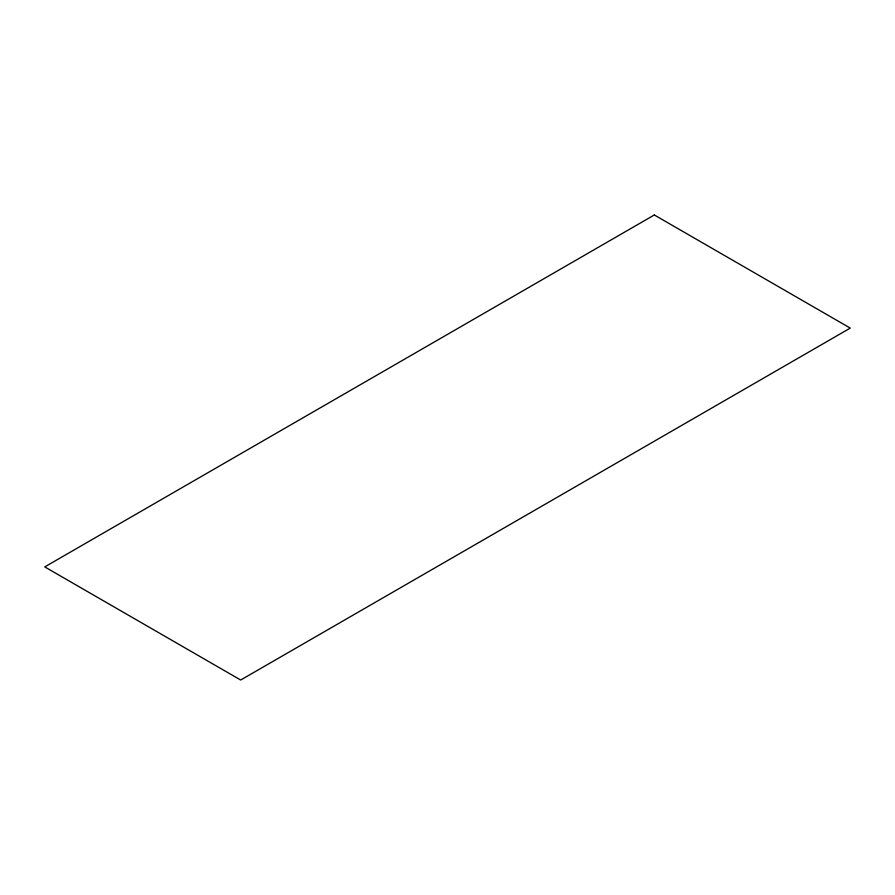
<?xml version="1.0" encoding="UTF-8"?>
<svg xmlns="http://www.w3.org/2000/svg" width="895" height="895" viewBox="0 0 895 895"><rect width="100%" height="100%" fill="white"/><g stroke="black" fill="none" stroke-linecap="round" stroke-linejoin="round"><path stroke-width="1.34" d="M654.312 214.979L44.75 566.904L240.688 680.021L850.25 328.096L654.312 214.979"/></g></svg>
